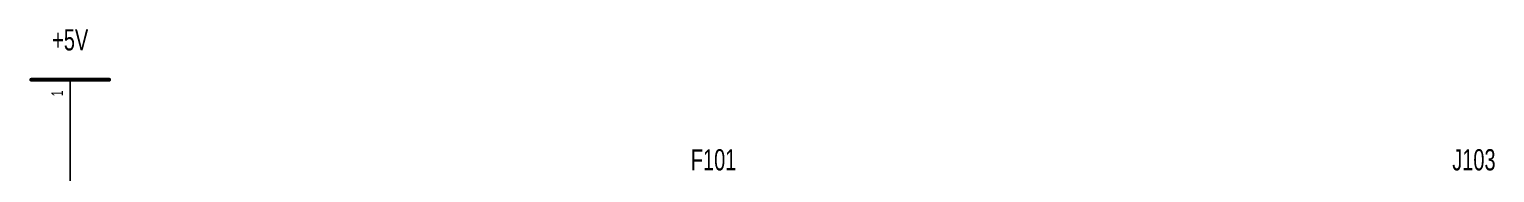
# Model space of a CAD drawing. Extents: x 0 to 23.8, y -0.1 to 21.2.
# Drawn here: x 19.945 to 23.703, y 13.469 to 13.839 of the extents above; entities that cross this region are included whole.
import ezdxf
from ezdxf.enums import TextEntityAlignment as Align

# ---------------------------------------------------------------- set-up
doc = ezdxf.new("R2010")
doc.units = 0
for name, color, linetype in [('Element', 253, 'CONTINUOUS'), ('Net', 50, 'CONTINUOUS'), ('Pin', 50, 'CONTINUOUS')]:
    doc.layers.add(name, color=color, linetype=linetype)

msp = doc.modelspace()

# ---------------------------------------------------------------- linework, layer by layer
at = {"layer": 'Element', "linetype": 'CONTINUOUS', "const_width": 0.0098}
msp.add_lwpolyline([(19.95, 13.7091), (20.15, 13.7091)], dxfattribs=at)
at = {"layer": 'Element', "linetype": 'CONTINUOUS', "const_width": 0.0049}
for points in [[(19.9475, 13.7091, 1), (19.9525, 13.7091, 1), (19.9475, 13.7091, 1)], [(20.1475, 13.7091, 1), (20.1525, 13.7091, 1), (20.1475, 13.7091, 1)]]:
    msp.add_lwpolyline(points, format="xyb", dxfattribs=at)
at = {"layer": 'Net', "linetype": 'CONTINUOUS', "const_width": 0.0039}
msp.add_lwpolyline([(20.05, 13.5591), (20.05, 8.5591)], dxfattribs=at)
at = {"layer": 'Net', "linetype": 'CONTINUOUS', "const_width": 0.002}
msp.add_lwpolyline([(20.049, 13.5591, 1), (20.051, 13.5591, 1), (20.049, 13.5591, 1)], format="xyb", dxfattribs=at)
at = {"layer": 'Pin', "linetype": 'CONTINUOUS', "const_width": 0.0039}
msp.add_lwpolyline([(20.05, 13.7091), (20.05, 13.5591)], dxfattribs=at)
at = {"layer": 'Pin', "linetype": 'CONTINUOUS', "const_width": 0.002}
for points in [[(20.049, 13.7091, 1), (20.051, 13.7091, 1), (20.049, 13.7091, 1)], [(20.049, 13.5591, 1), (20.051, 13.5591, 1), (20.049, 13.5591, 1)]]:
    msp.add_lwpolyline(points, format="xyb", dxfattribs=at)

# ---------------------------------------------------------------- texts
at = {"layer": 'Element', "width": 0.7}
for s, p in [('+5V', (20.05, 13.7681)), ('F101', (21.7, 13.4591)), ('J103', (23.65, 13.4591))]:
    msp.add_text(s, height=0.0547, dxfattribs=at).set_placement(p, align=Align.BOTTOM_CENTER)
at = {"layer": 'Pin', "width": 0.7}
msp.add_text('1', height=0.0292, rotation=90, dxfattribs=at).set_placement((20.0019, 13.6664), align=Align.TOP_LEFT)

doc.saveas('drawing.dxf')
